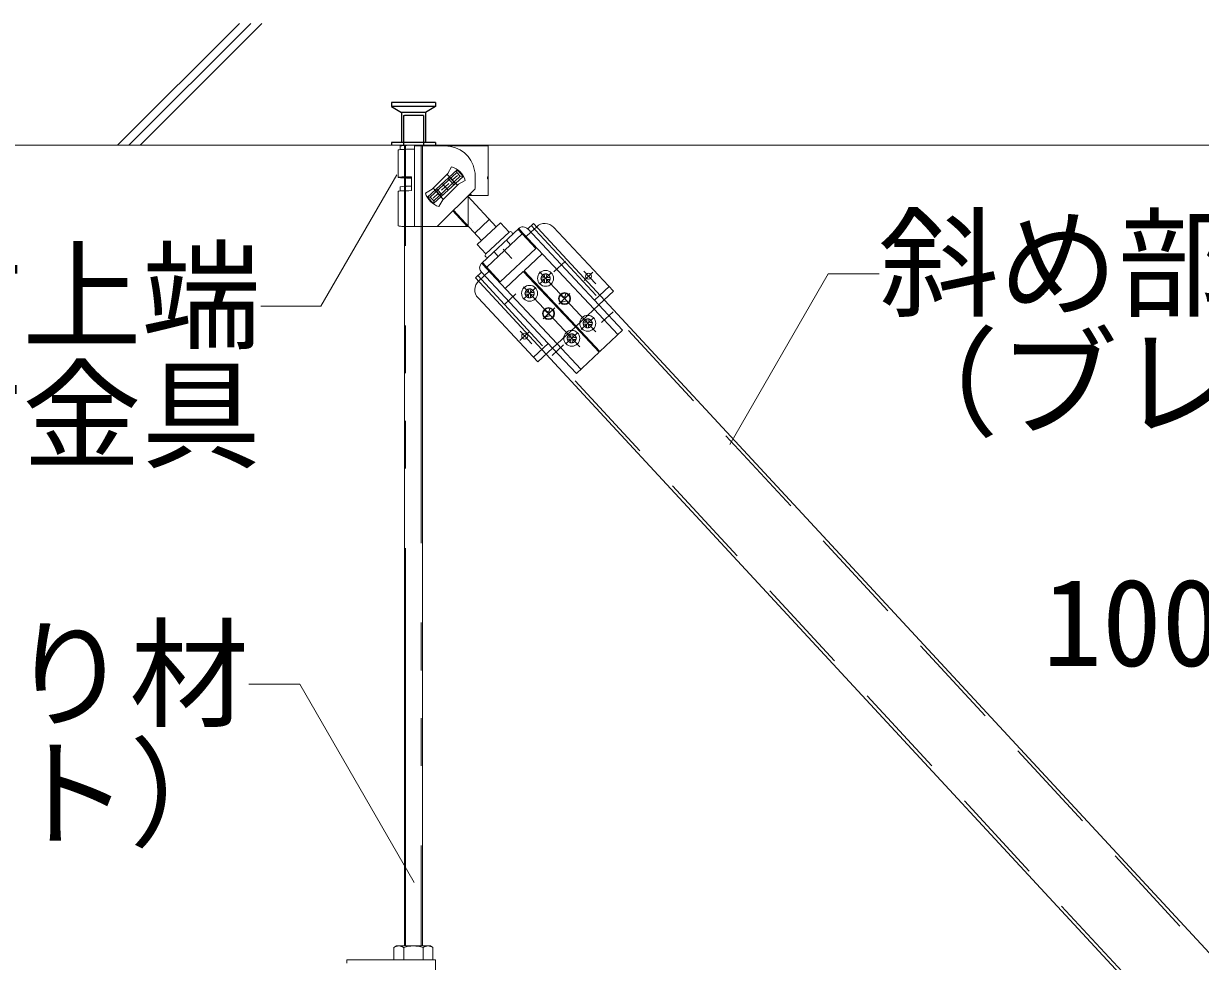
# Model space of a CAD drawing. Units: millimetres on the paper, with parts at other scales. Extents: x -195 to 195, y -140 to 138.
# Drawn here: x -179.45 to -164.66, y 21.51 to 33.3 of the extents above; entities that cross this region are included whole.
import ezdxf
from ezdxf.enums import TextEntityAlignment as Align

# ---------------------------------------------------------------- set-up
doc = ezdxf.new("R2010")
doc.units = ezdxf.units.MM
for name, pattern in [('CHAIN1', [8, 5, -1, 1, -1]), ('DASHED1', [1.8, 1.2, -0.6]), ('DOUBLE_CHAIN1', [8.8, 5, -1, 0.6, -0.6, 0.6, -1])]:
    doc.linetypes.add(name, pattern=pattern)
for name, color, linetype, lineweight in [('7-1_吊り材', 7, 'Continuous', 18), ('7-4_ブレース・補強材', 3, 'DASHED1', 18), ('7-5_寸法', 4, 'Continuous', 9), ('7-6_文字', 3, 'Continuous', 18), ('7-9_躯体他', 4, 'Continuous', 9), ('7-B_補強金具・金具・その他', 3, 'Continuous', 18), ('7-C_ビス・アンカーボルト・強調図形', 2, 'Continuous', 25)]:
    doc.layers.add(name, color=color, linetype=linetype, lineweight=lineweight)
doc.styles.add('ＭＳ ゴシック', font='')
doc.styles.get('ＭＳ ゴシック').set_extended_font_data('MS Gothic')

msp = doc.modelspace()

# ---------------------------------------------------------------- linework, layer by layer
at = {"layer": '7-1_吊り材'}
for p, q in [((-174.667, 31.766), (-174.667, 21.702)), ((-174.442, 31.766), (-174.442, 21.702)), ((-174.767, 21.702), (-174.8, 21.683)), ((-174.8, 21.624), (-174.8, 21.683)), ((-174.8, 21.527), (-174.8, 21.624)), ((-174.767, 21.702), (-174.342, 21.702)), ((-174.677, 21.624), (-174.677, 21.683)), ((-174.677, 21.527), (-174.677, 21.624)), ((-174.432, 21.624), (-174.432, 21.683)), ((-174.432, 21.527), (-174.432, 21.624)), ((-174.342, 21.702), (-174.31, 21.683)), ((-174.31, 21.624), (-174.31, 21.683)), ((-174.31, 21.527), (-174.31, 21.624))]:
    msp.add_line(p, q, dxfattribs=at)
at = {"layer": '7-1_吊り材', "linetype": 'DOUBLE_CHAIN1'}
for p, q in [((-174.653, 21.702), (-174.653, 31.766)), ((-174.456, 31.766), (-174.456, 21.702))]:
    msp.add_line(p, q, dxfattribs=at)
at = {"layer": '7-1_吊り材'}
for centre, radius, start, end in [((-174.72, 21.533), 0.17, 96.3429, 118.0413), ((-174.743, 21.58), 0.122, 57.5712, 88.0446), ((-174.555, 21.297), 0.405, 72.412, 107.588), ((-174.367, 21.58), 0.122, 91.9554, 122.4288), ((-174.39, 21.533), 0.17, 61.9587, 83.6571)]:
    msp.add_arc(centre, radius, start, end, dxfattribs=at)
at = {"layer": '7-4_ブレース・補強材'}
for p, q in [((-173.075, 30.757), (-163.834, 20.778)), ((-173.746, 30.128), (-164.509, 20.153))]:
    msp.add_line(p, q, dxfattribs=at)
at = {"layer": '7-5_寸法', "color": 3, "lineweight": 18}
msp.add_line((-173.775, 30.101), (-164.539, 20.126), dxfattribs=at)
msp.add_lwpolyline([(-173.046, 30.785), (-164.5, 21.556), (-163.805, 20.805)], dxfattribs=at)
at = {"layer": '7-6_文字'}
for p, q in [((-174.747, 31.708), (-174.747, 31.363)), ((-174.722, 31.758), (-174.722, 31.712)), ((-174.633, 31.766), (-174.683, 31.766)), ((-174.667, 31.703), (-174.667, 31.703)), ((-174.542, 31.766), (-174.633, 31.766)), ((-174.542, 31.766), (-174.442, 31.766)), ((-174.542, 31.758), (-174.154, 31.758)), ((-174.542, 30.79), (-174.542, 31.717)), ((-174.154, 31.758), (-173.617, 31.758)), ((-173.617, 31.134), (-173.617, 31.758)), ((-174.58, 31.372), (-174.578, 31.197)), ((-174.378, 31.115), (-174.007, 31.458)), ((-174.343, 31.114), (-174.009, 31.423)), ((-174.124, 31.41), (-174.319, 31.216)), ((-173.931, 31.376), (-174.301, 31.033)), ((-173.966, 31.377), (-174.3, 31.068)), ((-174.129, 31.399), (-173.997, 31.262)), ((-174.124, 31.41), (-174.075, 31.496)), ((-174.063, 31.331), (-174, 31.388)), ((-174.009, 31.423), (-174.007, 31.458)), ((-174.009, 31.423), (-173.966, 31.377)), ((-174.007, 31.458), (-173.931, 31.376)), ((-173.966, 31.377), (-173.931, 31.376)), ((-173.779, 31.222), (-173.779, 31.383)), ((-173.617, 31.371), (-173.624, 31.371)), ((-174.722, 31.243), (-174.722, 31.192)), ((-174.319, 31.216), (-174.405, 31.166)), ((-174.309, 31.232), (-174.183, 31.089)), ((-173.779, 31.221), (-174.257, 30.744)), ((-174.154, 31.246), (-174.2, 31.203)), ((-174.154, 31.246), (-174.197, 31.291)), ((-173.99, 31.276), (-174.184, 31.081)), ((-174.154, 31.246), (-174.109, 31.288)), ((-174.154, 31.246), (-174.112, 31.2)), ((-173.99, 31.276), (-173.904, 31.325)), ((-173.617, 31.134), (-173.617, 31.346)), ((-174.747, 31.188), (-174.747, 30.752)), ((-174.301, 31.033), (-174.378, 31.115)), ((-174.343, 31.114), (-174.378, 31.115)), ((-174.3, 31.068), (-174.343, 31.114)), ((-174.246, 31.161), (-174.308, 31.103)), ((-174.3, 31.068), (-174.301, 31.033)), ((-174.184, 31.081), (-174.234, 30.995)), ((-173.873, 31.126), (-173.516, 30.74)), ((-173.617, 31.134), (-173.867, 31.134)), ((-173.867, 31.134), (-173.867, 30.744)), ((-173.819, 31.134), (-173.844, 31.157)), ((-173.88, 30.744), (-174.059, 30.942)), ((-174.052, 30.951), (-173.699, 30.57)), ((-174.542, 30.744), (-174.542, 30.79)), ((-173.784, 30.662), (-173.601, 30.832)), ((-173.046, 30.785), (-173.119, 30.716)), ((-174.542, 30.744), (-173.867, 30.744)), ((-173.232, 30.72), (-173.697, 30.283)), ((-173.645, 30.401), (-173.353, 30.675)), ((-173.241, 30.711), (-173.016, 30.47)), ((-173.178, 30.661), (-173.187, 30.653)), ((-173.178, 30.661), (-172.283, 29.707)), ((-173.119, 30.716), (-172.225, 29.762)), ((-173.006, 30.743), (-173.08, 30.674)), ((-172.794, 30.736), (-172.042, 29.934)), ((-173.646, 30.402), (-173.755, 30.519)), ((-173.016, 30.47), (-173.463, 30.051)), ((-173.428, 30.461), (-173.319, 30.343)), ((-172.936, 30.404), (-173.164, 30.19)), ((-173.688, 30.292), (-173.463, 30.051)), ((-173.643, 30.225), (-173.634, 30.234)), ((-173.643, 30.225), (-172.748, 29.271)), ((-173.612, 30.192), (-173.603, 30.183)), ((-173.402, 29.968), (-173.174, 30.182)), ((-172.52, 29.485), (-173.174, 30.182)), ((-172.511, 29.494), (-173.164, 30.19)), ((-173.701, 30.17), (-173.775, 30.101)), ((-173.736, 30.059), (-173.662, 30.128)), ((-173.701, 30.17), (-172.807, 29.217)), ((-173.67, 30.138), (-173.662, 30.128)), ((-172.951, 30.108), (-172.952, 30.083)), ((-172.952, 30.083), (-172.92, 30.082)), ((-172.951, 30.108), (-172.919, 30.107)), ((-172.908, 30.069), (-172.909, 30.037)), ((-172.909, 30.037), (-172.884, 30.036)), ((-172.905, 30.152), (-172.906, 30.119)), ((-172.905, 30.152), (-172.88, 30.151)), ((-172.883, 30.069), (-172.884, 30.036)), ((-172.88, 30.151), (-172.881, 30.119)), ((-172.87, 30.081), (-172.837, 30.08)), ((-172.869, 30.106), (-172.836, 30.105)), ((-172.836, 30.105), (-172.837, 30.08)), ((-173.152, 29.92), (-173.153, 29.895)), ((-173.153, 29.895), (-173.12, 29.894)), ((-173.152, 29.92), (-173.12, 29.919)), ((-173.108, 29.881), (-173.109, 29.849)), ((-173.105, 29.964), (-173.107, 29.931)), ((-173.105, 29.964), (-173.081, 29.963)), ((-173.083, 29.88), (-173.084, 29.848)), ((-173.081, 29.963), (-173.082, 29.93)), ((-173.07, 29.918), (-173.037, 29.916)), ((-173.07, 29.893), (-173.038, 29.891)), ((-173.037, 29.916), (-173.038, 29.891)), ((-172.655, 29.839), (-172.706, 29.883)), ((-172.655, 29.839), (-172.641, 29.905)), ((-172.225, 29.762), (-172.042, 29.934)), ((-173.742, 29.847), (-172.99, 29.045)), ((-173.109, 29.849), (-173.084, 29.848)), ((-172.655, 29.839), (-172.704, 29.792)), ((-172.704, 29.792), (-172.631, 29.813)), ((-172.689, 29.869), (-172.65, 29.863)), ((-172.655, 29.839), (-172.609, 29.789)), ((-172.225, 29.762), (-171.926, 29.443)), ((-172.856, 29.651), (-172.906, 29.695)), ((-172.856, 29.651), (-172.905, 29.604)), ((-172.905, 29.604), (-172.832, 29.625)), ((-172.89, 29.681), (-172.85, 29.675)), ((-172.856, 29.651), (-172.841, 29.717)), ((-172.856, 29.651), (-172.809, 29.601)), ((-172.375, 29.586), (-172.376, 29.554)), ((-172.375, 29.586), (-172.35, 29.586)), ((-172.35, 29.586), (-172.351, 29.553)), ((-172.52, 29.485), (-172.511, 29.494)), ((-172.52, 29.485), (-172.221, 29.166)), ((-172.511, 29.494), (-172.212, 29.174)), ((-172.421, 29.543), (-172.422, 29.518)), ((-172.422, 29.518), (-172.39, 29.517)), ((-172.421, 29.543), (-172.389, 29.542)), ((-172.378, 29.504), (-172.379, 29.472)), ((-172.379, 29.472), (-172.354, 29.471)), ((-172.353, 29.503), (-172.354, 29.471)), ((-172.34, 29.515), (-172.307, 29.514)), ((-172.339, 29.54), (-172.306, 29.539)), ((-172.306, 29.539), (-172.307, 29.514)), ((-171.926, 29.443), (-172.212, 29.174)), ((-172.622, 29.355), (-172.623, 29.33)), ((-172.623, 29.33), (-172.59, 29.329)), ((-172.622, 29.355), (-172.589, 29.354)), ((-172.578, 29.316), (-172.579, 29.283)), ((-172.575, 29.398), (-172.577, 29.366)), ((-172.575, 29.398), (-172.55, 29.398)), ((-172.553, 29.315), (-172.554, 29.283)), ((-172.55, 29.398), (-172.552, 29.365)), ((-172.54, 29.327), (-172.508, 29.326)), ((-172.539, 29.352), (-172.507, 29.351)), ((-172.507, 29.351), (-172.508, 29.326)), ((-172.99, 29.045), (-172.807, 29.217)), ((-172.807, 29.217), (-172.507, 28.897)), ((-172.579, 29.283), (-172.554, 29.283)), ((-172.507, 28.897), (-172.221, 29.166))]:
    msp.add_line(p, q, dxfattribs=at)
at = {"layer": '7-6_文字', "linetype": 'DASHED1'}
for p, q in [((-174.667, 31.766), (-174.667, 31.141)), ((-174.667, 31.752), (-174.667, 31.39)), ((-174.442, 31.766), (-174.442, 31.141)), ((-174.105, 31.368), (-174.029, 31.285)), ((-174.667, 31.238), (-174.667, 30.746)), ((-174.264, 31.221), (-174.188, 31.138)), ((-174.121, 31.353), (-174.045, 31.271)), ((-174.28, 31.206), (-174.203, 31.123)), ((-173.808, 30.791), (-173.808, 30.791)), ((-173.634, 30.234), (-173.187, 30.653)), ((-173.178, 30.661), (-173.232, 30.72)), ((-173.08, 30.674), (-173.138, 30.619)), ((-173.387, 30.574), (-173.333, 30.516)), ((-173.542, 30.429), (-173.488, 30.37)), ((-173.643, 30.225), (-173.697, 30.283)), ((-173.662, 30.128), (-173.603, 30.183)), ((-172.28, 29.82), (-172.096, 29.992)), ((-172.511, 29.494), (-172.225, 29.762)), ((-172.283, 29.707), (-171.984, 29.388)), ((-172.807, 29.217), (-172.52, 29.485)), ((-172.575, 29.543), (-172.566, 29.552)), ((-173.045, 29.103), (-172.861, 29.275)), ((-172.748, 29.271), (-172.449, 28.952))]:
    msp.add_line(p, q, dxfattribs=at)
at = {"layer": '7-6_文字', "color": 7}
for p, q in [((-174.765, 31.397), (-175.719, 29.745)), ((-175.719, 29.745), (-176.473, 29.745)), ((-175.984, 24.991), (-176.625, 24.991)), ((-174.545, 22.499), (-175.984, 24.991))]:
    msp.add_line(p, q, dxfattribs=at)
at = {"layer": '7-6_文字', "linetype": 'CHAIN1'}
for p, q in [((-172.789, 30.175), (-172.644, 30.312)), ((-172.413, 30.184), (-172.264, 30.024)), ((-172.97, 30.174), (-172.263, 29.42)), ((-172.967, 30.026), (-172.827, 30.157)), ((-172.411, 30.067), (-172.3, 30.171)), ((-173.411, 29.764), (-173.268, 29.898)), ((-173.17, 29.986), (-172.463, 29.232)), ((-173.164, 29.841), (-173.018, 29.978)), ((-172.727, 29.771), (-172.588, 29.902)), ((-172.925, 29.586), (-172.779, 29.723)), ((-172.297, 29.592), (-172.446, 29.452)), ((-172.191, 29.537), (-172.046, 29.673)), ((-173.216, 29.313), (-173.099, 29.423)), ((-173.215, 29.431), (-173.066, 29.272)), ((-172.634, 29.276), (-172.488, 29.413)), ((-172.812, 29.126), (-172.67, 29.259))]:
    msp.add_line(p, q, dxfattribs=at)
at = {"layer": '7-6_文字'}
for points in [[(-174.542, 31.717), (-174.578, 31.717), (-174.612, 31.716), (-174.644, 31.716), (-174.674, 31.715), (-174.699, 31.714), (-174.72, 31.713), (-174.735, 31.711), (-174.744, 31.71), (-174.747, 31.708)], [(-174.667, 31.752), (-174.654, 31.76), (-174.644, 31.765)], [(-174.542, 31.717), (-174.542, 31.758), (-174.542, 31.766)], [(-174.58, 31.372), (-174.614, 31.371), (-174.647, 31.371), (-174.676, 31.37), (-174.701, 31.369), (-174.721, 31.367), (-174.735, 31.366), (-174.744, 31.364), (-174.747, 31.363), (-174.743, 31.361), (-174.734, 31.36), (-174.718, 31.358), (-174.697, 31.357), (-174.672, 31.356), (-174.642, 31.355), (-174.61, 31.355), (-174.58, 31.354)], [(-174.58, 31.368), (-174.6, 31.368), (-174.618, 31.367), (-174.634, 31.367), (-174.648, 31.366), (-174.658, 31.365), (-174.664, 31.364), (-174.667, 31.363), (-174.666, 31.362), (-174.661, 31.361), (-174.653, 31.36), (-174.641, 31.36), (-174.626, 31.359), (-174.609, 31.358), (-174.589, 31.358), (-174.58, 31.358)], [(-173.624, 31.371), (-173.624, 31.346), (-173.617, 31.346)], [(-174.667, 31.238), (-174.654, 31.245), (-174.644, 31.251)], [(-174.579, 31.197), (-174.613, 31.196), (-174.645, 31.196), (-174.675, 31.195), (-174.7, 31.194), (-174.72, 31.192), (-174.735, 31.191), (-174.744, 31.189), (-174.747, 31.188)], [(-173.646, 30.402), (-173.352, 30.674), (-173.461, 30.791), (-173.755, 30.519)]]:
    msp.add_lwpolyline(points, dxfattribs=at)
at = {"layer": '7-6_文字', "linetype": 'DOUBLE_CHAIN1'}
msp.add_lwpolyline([(-174.542, 30.744), (-174.578, 30.744), (-174.612, 30.744), (-174.644, 30.745), (-174.674, 30.746), (-174.699, 30.747), (-174.719, 30.748), (-174.735, 30.75), (-174.747, 30.752)], dxfattribs=at)
at = {"layer": '7-6_文字', "color": 7}
msp.add_lwpolyline([(-170.579, 28.007), (-169.342, 30.151), (-168.701, 30.151)], dxfattribs=at)
at = {"layer": '7-6_文字'}
for centre, radius in [((-172.894, 30.094), 0.1), ((-172.894, 30.094), 0.0563), ((-172.354, 30.121), 0.0375), ((-173.095, 29.906), 0.1), ((-173.095, 29.906), 0.0563), ((-172.655, 29.839), 0.075), ((-172.655, 29.839), 0.075), ((-172.655, 29.839), 0.0675), ((-172.856, 29.651), 0.075), ((-172.856, 29.651), 0.075), ((-172.856, 29.651), 0.0675), ((-172.364, 29.529), 0.1), ((-172.364, 29.529), 0.0563), ((-172.565, 29.34), 0.1), ((-173.156, 29.368), 0.0375), ((-172.565, 29.341), 0.0563)]:
    msp.add_circle(centre, radius, dxfattribs=at)
for centre, radius, start, end in [((-174.588, 30.745), 1.022, 92.5588, 97.554), ((-174.154, 31.383), 0.375, 10.5472, 90), ((-174.154, 31.246), 0.263, 17.6267, 72.3739), ((-174.154, 31.383), 0.375, 0, 10.5472), ((-174.609, 30.48), 0.772, 87.7565, 98.3983), ((-174.154, 31.246), 0.263, 197.6258, 252.3738), ((-172.903, 30.634), 0.15, 43.1543, 133.1543), ((-173.336, 30.656), 0.025, 313.0702, 133.0702), ((-173.178, 30.661), 0.08, 43.1543, 133.1543), ((-173.628, 30.383), 0.025, 133.0702, 313.0702), ((-173.643, 30.225), 0.08, 133.1543, 223.1543), ((-173.633, 29.95), 0.15, 133.1543, 223.1543), ((-172.92, 30.07), 0.0125, 358.0702, 88.0701), ((-172.918, 30.12), 0.0125, 268.0701, 358.0702), ((-172.87, 30.068), 0.0125, 88.0701, 178.0702), ((-172.868, 30.118), 0.0125, 178.0702, 268.0702), ((-173.121, 29.882), 0.0125, 358.0702, 88.0701), ((-173.119, 29.932), 0.0125, 268.0701, 358.0702), ((-173.071, 29.88), 0.0125, 88.0701, 178.0702), ((-173.069, 29.93), 0.0125, 178.0702, 268.0702), ((-172.39, 29.504), 0.0125, 358.0702, 88.0701), ((-172.388, 29.554), 0.0125, 268.0701, 358.0702), ((-172.34, 29.503), 0.0125, 88.0701, 178.0702), ((-172.338, 29.553), 0.0125, 178.0702, 268.0702), ((-172.591, 29.316), 0.0125, 358.0702, 88.0701), ((-172.589, 29.366), 0.0125, 268.0701, 358.0702), ((-172.541, 29.315), 0.0125, 88.0701, 178.0702), ((-172.539, 29.365), 0.0125, 178.0702, 268.0702)]:
    msp.add_arc(centre, radius, start, end, dxfattribs=at)
at = {"layer": '7-9_躯体他'}
for p, q in [((-176.742, 33.296), (-178.272, 31.766)), ((-176.599, 33.297), (-178.131, 31.766)), ((-176.458, 33.297), (-177.989, 31.766)), ((-181.53, 31.766), (-124.017, 31.766))]:
    msp.add_line(p, q, dxfattribs=at)
at = {"layer": '7-B_補強金具・金具・その他'}
for p, q in [((-175.392, 21.527), (-175.392, 21.487)), ((-175.392, 21.527), (-174.279, 21.527)), ((-174.279, 20.591), (-174.279, 21.527))]:
    msp.add_line(p, q, dxfattribs=at)
at = {"layer": '7-C_ビス・アンカーボルト・強調図形', "linetype": 'DASHED1'}
for p, q in [((-174.279, 32.303), (-174.829, 32.303)), ((-174.829, 32.303), (-174.829, 32.253)), ((-174.279, 32.253), (-174.829, 32.253)), ((-174.829, 32.253), (-174.704, 32.178)), ((-174.279, 32.253), (-174.404, 32.178)), ((-174.279, 32.303), (-174.279, 32.253)), ((-174.404, 32.178), (-174.704, 32.178)), ((-174.704, 32.178), (-174.704, 31.803)), ((-174.679, 32.141), (-174.667, 32.141)), ((-174.679, 32.141), (-174.679, 31.766)), ((-174.429, 32.141), (-174.667, 32.141)), ((-174.429, 32.141), (-174.429, 31.766)), ((-174.404, 32.178), (-174.404, 31.803)), ((-174.279, 31.803), (-174.829, 31.803)), ((-174.829, 31.803), (-174.829, 31.766)), ((-174.279, 31.803), (-174.279, 31.766))]:
    msp.add_line(p, q, dxfattribs=at)

# ---------------------------------------------------------------- texts
at = {"layer": '7-5_寸法', "style": 'ＭＳ ゴシック'}
msp.add_text('100mm以内', height=1.1, dxfattribs=at).set_placement((-166.648, 24.89), align=Align.BOTTOM_LEFT)
at = {"layer": '7-6_文字', "color": 7, "style": 'ＭＳ ゴシック'}
for s, p in [('斜め部材', (-168.701, 29.401)), ('斜め部材上端', (-185.473, 28.995)), ('（ブレース）', (-168.701, 27.901)), ('取付金具', (-182.473, 27.495)), ('吊り材', (-181.125, 24.241)), ('（吊りボルト）', (-187.125, 22.741))]:
    msp.add_text(s, height=1.1, dxfattribs=at).set_placement(p, align=Align.BOTTOM_LEFT)

doc.saveas('drawing.dxf')
